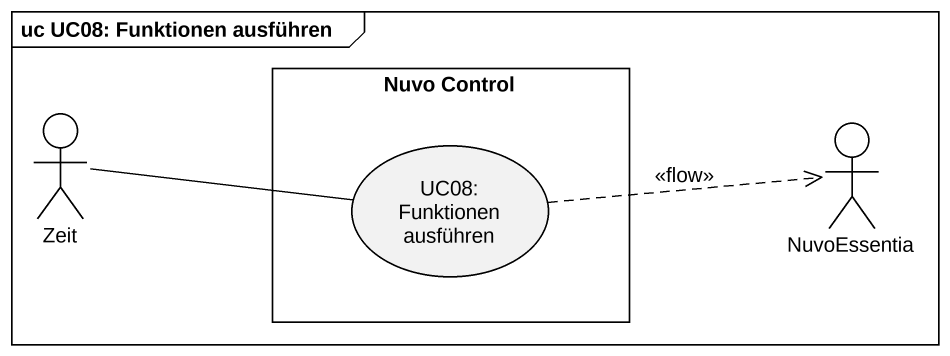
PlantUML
@startuml
mainframe uc UC08: Funktionen ausführen
actor Zeit
rectangle "Nuvo Control" as Nuvo_Control {
  usecase "UC08: Funktionen ausführen" as UC08_Funktionen_ausführen
}
actor NuvoEssentia
Zeit -right- UC08_Funktionen_ausführen
UC08_Funktionen_ausführen .right.> NuvoEssentia : <<flow>>
@enduml
